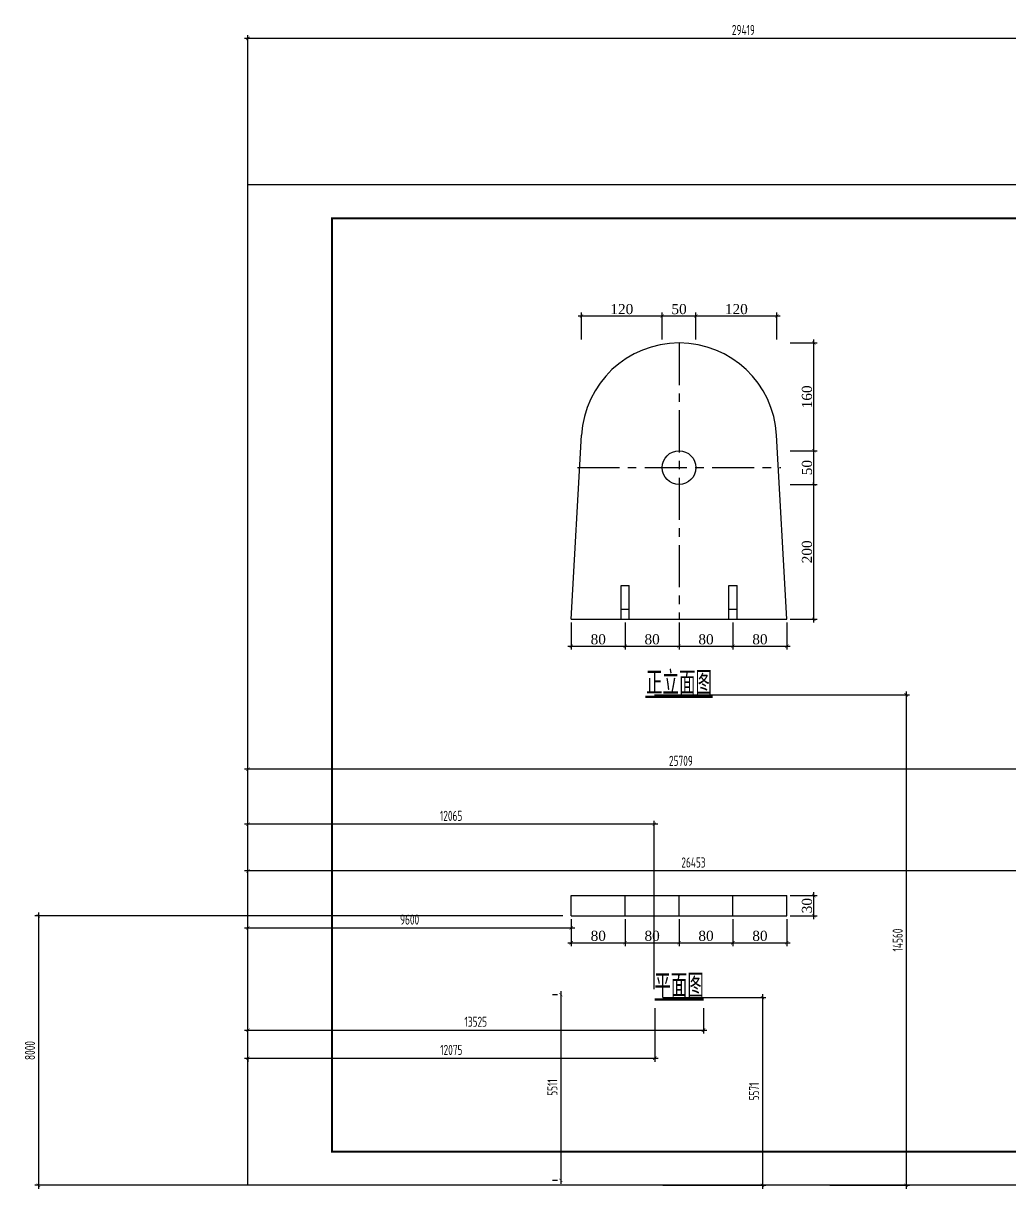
# Model space of a CAD drawing. Extents: x -165408 to 163606, y 52788 to 169089.
# Drawn here: x 97845 to 127129, y 52788 to 87374 of the extents above; entities that cross this region are included whole.
import ezdxf
from ezdxf.enums import TextEntityAlignment as Align

# ---------------------------------------------------------------- set-up
doc = ezdxf.new("R2010")
doc.units = 0
doc.header["$LTSCALE"] = 1000
doc.linetypes.add('CENTER', pattern=[2, 1.25, -0.25, 0.25, -0.25])
doc.layers.get('0').update_dxf_attribs({"linetype": 'CONTINUOUS'})
doc.layers.get('Defpoints').update_dxf_attribs({"linetype": 'CONTINUOUS'})
for name, color, linetype, lineweight in [('1粗实线', 1, 'CONTINUOUS', 30), ('6文本', 7, 'CONTINUOUS', 15), ('DIM', 3, 'CONTINUOUS', 0), ('HFZT', 5, 'CONTINUOUS', 15)]:
    doc.layers.add(name, color=color, linetype=linetype, lineweight=lineweight)
doc.layers.add('M_Dim', color=3, linetype='CONTINUOUS')
doc.styles.add('dd', font='times.ttf')
doc.styles.add('TSSD_Dimension', font='tssdeng.shx', dxfattribs={"width": 0.7, "bigfont": 'hztxt.shx'})
doc.styles.add('TSSD_NORM', font='tssdeng.shx', dxfattribs={"width": 0.7, "bigfont": 'hztxt.shx'})
doc.dimstyles.get("Standard").update_dxf_attribs({"dimtxt": 0.18, "dimasz": 0.18, "dimexe": 0.18, "dimexo": 0.0625, "dimgap": 0.09, "dimtad": 0, "dimtih": 1, "dimtoh": 1, "dimdec": 4, "dimzin": 0, "dimdsep": 46, "dimtxsty": 'Standard', "dimcen": 0.09, "dimadec": 0, "dimazin": 0, "dimtfac": 1, "dimtdec": 4, "dimtofl": 0, "dimtmove": 0, "dimatfit": 3, "dimfxl": 1, "dimtolj": 1, "dimtzin": 0, "dimarcsym": 0})
doc.dimstyles.new('TSSD_100_100', dxfattribs={"dimtxt": 300, "dimasz": 100, "dimexe": 100, "dimexo": 250, "dimgap": 100, "dimtad": 1, "dimdec": 0, "dimzin": 0, "dimdsep": 46, "dimtxsty": 'TSSD_Dimension', "dimblk": 'ARCHTICK', "dimblk1": 'ARCHTICK', "dimblk2": 'ARCHTICK', "dimcen": 0, "dimdle": 100, "dimclrt": 7, "dimadec": 0, "dimazin": 0, "dimtfac": 1, "dimtdec": 0, "dimtix": 1, "dimtmove": 2, "dimatfit": 3, "dimfxl": 1, "dimtolj": 1, "dimtzin": 0, "dimarcsym": 0})

# ---------------------------------------------------------------- blocks, each defined once
blk = doc.blocks.new('_ArchTick')
at = {"color": 0, "linetype": 'ByBlock', "const_width": 0.15}
blk.add_lwpolyline([(-0.5, -0.5), (0.5, 0.5)], dxfattribs=at)
blk = doc.blocks.new('*D0')
at = {"color": 0, "lineweight": -2, "transparency": 16777216}
for p, q in [((114114, 69588), (114114, 68788)), ((115714, 69588), (115714, 68788)), ((114014, 68888), (115814, 68888))]:
    blk.add_line(p, q, dxfattribs=at)
at = {"layer": 'Defpoints', "color": 0, "transparency": 16777216}
for p in [(114114, 69688), (115714, 69688), (115714, 68888)]:
    blk.add_point(p, dxfattribs=at)
at = {"color": 0, "lineweight": -2, "transparency": 16777216, "xscale": 100, "yscale": 100, "zscale": 100, "rotation": 180}
blk.add_blockref('_ArchTick', (114114, 68888), dxfattribs=at)
at = {"color": 0, "lineweight": -2, "transparency": 16777216, "xscale": 100, "yscale": 100, "zscale": 100}
blk.add_blockref('_ArchTick', (115714, 68888), dxfattribs=at)
at = {"color": 0, "transparency": 16777216, "insert": (114914, 69091), "char_height": 300, "attachment_point": 5, "style": 'dd'}
blk.add_mtext('\\A1;80', dxfattribs=at)
blk = doc.blocks.new('*D1')
at = {"color": 0, "lineweight": -2, "transparency": 16777216}
for p, q in [((115714, 69588), (115714, 68788)), ((117314, 69588), (117314, 68788)), ((115614, 68888), (117414, 68888))]:
    blk.add_line(p, q, dxfattribs=at)
at = {"layer": 'Defpoints', "color": 0, "transparency": 16777216}
for p in [(115714, 69688), (117314, 69688), (117314, 68888)]:
    blk.add_point(p, dxfattribs=at)
at = {"color": 0, "lineweight": -2, "transparency": 16777216, "xscale": 100, "yscale": 100, "zscale": 100, "rotation": 180}
blk.add_blockref('_ArchTick', (115714, 68888), dxfattribs=at)
at = {"color": 0, "lineweight": -2, "transparency": 16777216, "xscale": 100, "yscale": 100, "zscale": 100}
blk.add_blockref('_ArchTick', (117314, 68888), dxfattribs=at)
at = {"color": 0, "transparency": 16777216, "insert": (116514, 69091), "char_height": 300, "attachment_point": 5, "style": 'dd'}
blk.add_mtext('\\A1;80', dxfattribs=at)
blk = doc.blocks.new('*D2')
at = {"color": 0, "lineweight": -2, "transparency": 16777216}
for p, q in [((117314, 69588), (117314, 68788)), ((118914, 69588), (118914, 68788)), ((117214, 68888), (119014, 68888))]:
    blk.add_line(p, q, dxfattribs=at)
at = {"layer": 'Defpoints', "color": 0, "transparency": 16777216}
for p in [(117314, 69688), (118914, 69688), (118914, 68888)]:
    blk.add_point(p, dxfattribs=at)
at = {"color": 0, "lineweight": -2, "transparency": 16777216, "xscale": 100, "yscale": 100, "zscale": 100, "rotation": 180}
blk.add_blockref('_ArchTick', (117314, 68888), dxfattribs=at)
at = {"color": 0, "lineweight": -2, "transparency": 16777216, "xscale": 100, "yscale": 100, "zscale": 100}
blk.add_blockref('_ArchTick', (118914, 68888), dxfattribs=at)
at = {"color": 0, "transparency": 16777216, "insert": (118114, 69091), "char_height": 300, "attachment_point": 5, "style": 'dd'}
blk.add_mtext('\\A1;80', dxfattribs=at)
blk = doc.blocks.new('*D3')
at = {"color": 0, "lineweight": -2, "transparency": 16777216}
for p, q in [((118914, 69588), (118914, 68788)), ((120514, 69588), (120514, 68788)), ((118814, 68888), (120614, 68888))]:
    blk.add_line(p, q, dxfattribs=at)
at = {"layer": 'Defpoints', "color": 0, "transparency": 16777216}
for p in [(118914, 69688), (120514, 69688), (120514, 68888)]:
    blk.add_point(p, dxfattribs=at)
at = {"color": 0, "lineweight": -2, "transparency": 16777216, "xscale": 100, "yscale": 100, "zscale": 100, "rotation": 180}
blk.add_blockref('_ArchTick', (118914, 68888), dxfattribs=at)
at = {"color": 0, "lineweight": -2, "transparency": 16777216, "xscale": 100, "yscale": 100, "zscale": 100}
blk.add_blockref('_ArchTick', (120514, 68888), dxfattribs=at)
at = {"color": 0, "transparency": 16777216, "insert": (119714, 69091), "char_height": 300, "attachment_point": 5, "style": 'dd'}
blk.add_mtext('\\A1;80', dxfattribs=at)
blk = doc.blocks.new('*D4')
at = {"color": 0, "lineweight": -2, "transparency": 16777216}
for p, q in [((120614, 73688), (121414, 73688)), ((121314, 69588), (121314, 73788)), ((120614, 69688), (121414, 69688))]:
    blk.add_line(p, q, dxfattribs=at)
at = {"layer": 'Defpoints', "color": 0, "transparency": 16777216}
for p in [(120514, 73688), (121314, 73688), (120514, 69688)]:
    blk.add_point(p, dxfattribs=at)
at = {"color": 0, "lineweight": -2, "transparency": 16777216, "xscale": 100, "yscale": 100, "zscale": 100}
for p, rotation in [((121314, 73688), 90), ((121314, 69688), 270)]:
    blk.add_blockref('_ArchTick', p, dxfattribs=dict(at, rotation=rotation))
at = {"color": 0, "transparency": 16777216, "insert": (121111, 71688), "char_height": 300, "attachment_point": 5, "rotation": 90, "style": 'dd'}
blk.add_mtext('\\A1;200', dxfattribs=at)
blk = doc.blocks.new('*D5')
at = {"color": 0, "lineweight": -2, "transparency": 16777216}
for p, q in [((121314, 73588), (121314, 74788)), ((120614, 74688), (121414, 74688)), ((120614, 73688), (121414, 73688))]:
    blk.add_line(p, q, dxfattribs=at)
at = {"layer": 'Defpoints', "color": 0, "transparency": 16777216}
for p in [(120514, 74688), (121314, 74688), (120514, 73688)]:
    blk.add_point(p, dxfattribs=at)
at = {"color": 0, "lineweight": -2, "transparency": 16777216, "xscale": 100, "yscale": 100, "zscale": 100}
for p, rotation in [((121314, 74688), 90), ((121314, 73688), 270)]:
    blk.add_blockref('_ArchTick', p, dxfattribs=dict(at, rotation=rotation))
at = {"color": 0, "transparency": 16777216, "insert": (121111, 74188), "char_height": 300, "attachment_point": 5, "rotation": 90, "style": 'dd'}
blk.add_mtext('\\A1;50', dxfattribs=at)
blk = doc.blocks.new('*D6')
at = {"color": 0, "lineweight": -2, "transparency": 16777216}
for p, q in [((120614, 77888), (121414, 77888)), ((121314, 74588), (121314, 77988)), ((120614, 74688), (121414, 74688))]:
    blk.add_line(p, q, dxfattribs=at)
at = {"layer": 'Defpoints', "color": 0, "transparency": 16777216}
for p in [(120514, 77888), (121314, 77888), (120514, 74688)]:
    blk.add_point(p, dxfattribs=at)
at = {"color": 0, "lineweight": -2, "transparency": 16777216, "xscale": 100, "yscale": 100, "zscale": 100}
for p, rotation in [((121314, 77888), 90), ((121314, 74688), 270)]:
    blk.add_blockref('_ArchTick', p, dxfattribs=dict(at, rotation=rotation))
at = {"color": 0, "transparency": 16777216, "insert": (121111, 76288), "char_height": 300, "attachment_point": 5, "rotation": 90, "style": 'dd'}
blk.add_mtext('\\A1;160', dxfattribs=at)
blk = doc.blocks.new('*D7')
at = {"color": 0, "lineweight": -2, "transparency": 16777216}
for p, q in [((114314, 78688), (116914, 78688)), ((114414, 77988), (114414, 78788)), ((116814, 77988), (116814, 78788))]:
    blk.add_line(p, q, dxfattribs=at)
at = {"layer": 'Defpoints', "color": 0, "transparency": 16777216}
for p in [(116814, 78688), (114414, 77888), (116814, 77888)]:
    blk.add_point(p, dxfattribs=at)
at = {"color": 0, "lineweight": -2, "transparency": 16777216, "xscale": 100, "yscale": 100, "zscale": 100, "rotation": 180}
blk.add_blockref('_ArchTick', (114414, 78688), dxfattribs=at)
at = {"color": 0, "lineweight": -2, "transparency": 16777216, "xscale": 100, "yscale": 100, "zscale": 100}
blk.add_blockref('_ArchTick', (116814, 78688), dxfattribs=at)
at = {"color": 0, "transparency": 16777216, "insert": (115614, 78891), "char_height": 300, "attachment_point": 5, "style": 'dd'}
blk.add_mtext('\\A1;120', dxfattribs=at)
blk = doc.blocks.new('*D8')
at = {"color": 0, "lineweight": -2, "transparency": 16777216}
for p, q in [((116714, 78688), (117914, 78688)), ((116814, 77988), (116814, 78788)), ((117814, 77988), (117814, 78788))]:
    blk.add_line(p, q, dxfattribs=at)
at = {"layer": 'Defpoints', "color": 0, "transparency": 16777216}
for p in [(117814, 78688), (116814, 77888), (117814, 77888)]:
    blk.add_point(p, dxfattribs=at)
at = {"color": 0, "lineweight": -2, "transparency": 16777216, "xscale": 100, "yscale": 100, "zscale": 100, "rotation": 180}
blk.add_blockref('_ArchTick', (116814, 78688), dxfattribs=at)
at = {"color": 0, "lineweight": -2, "transparency": 16777216, "xscale": 100, "yscale": 100, "zscale": 100}
blk.add_blockref('_ArchTick', (117814, 78688), dxfattribs=at)
at = {"color": 0, "transparency": 16777216, "insert": (117314, 78891), "char_height": 300, "attachment_point": 5, "style": 'dd'}
blk.add_mtext('\\A1;50', dxfattribs=at)
blk = doc.blocks.new('*D9')
at = {"color": 0, "lineweight": -2, "transparency": 16777216}
for p, q in [((117714, 78688), (120314, 78688)), ((117814, 77988), (117814, 78788)), ((120214, 77988), (120214, 78788))]:
    blk.add_line(p, q, dxfattribs=at)
at = {"layer": 'Defpoints', "color": 0, "transparency": 16777216}
for p in [(120214, 78688), (117814, 77888), (120214, 77888)]:
    blk.add_point(p, dxfattribs=at)
at = {"color": 0, "lineweight": -2, "transparency": 16777216, "xscale": 100, "yscale": 100, "zscale": 100, "rotation": 180}
blk.add_blockref('_ArchTick', (117814, 78688), dxfattribs=at)
at = {"color": 0, "lineweight": -2, "transparency": 16777216, "xscale": 100, "yscale": 100, "zscale": 100}
blk.add_blockref('_ArchTick', (120214, 78688), dxfattribs=at)
at = {"color": 0, "transparency": 16777216, "insert": (119014, 78891), "char_height": 300, "attachment_point": 5, "style": 'dd'}
blk.add_mtext('\\A1;120', dxfattribs=at)
blk = doc.blocks.new('*D15')
at = {"color": 0, "lineweight": -2, "transparency": 16777216}
for p, q in [((114114, 60788), (114114, 59988)), ((115714, 60788), (115714, 59988)), ((114014, 60088), (115814, 60088))]:
    blk.add_line(p, q, dxfattribs=at)
at = {"layer": 'Defpoints', "color": 0, "transparency": 16777216}
for p in [(114114, 60888), (115714, 60888), (115714, 60088)]:
    blk.add_point(p, dxfattribs=at)
at = {"color": 0, "lineweight": -2, "transparency": 16777216, "xscale": 100, "yscale": 100, "zscale": 100, "rotation": 180}
blk.add_blockref('_ArchTick', (114114, 60088), dxfattribs=at)
at = {"color": 0, "lineweight": -2, "transparency": 16777216, "xscale": 100, "yscale": 100, "zscale": 100}
blk.add_blockref('_ArchTick', (115714, 60088), dxfattribs=at)
at = {"color": 0, "transparency": 16777216, "insert": (114914, 60290), "char_height": 300, "attachment_point": 5, "style": 'dd'}
blk.add_mtext('\\A1;80', dxfattribs=at)
blk = doc.blocks.new('*D16')
at = {"color": 0, "lineweight": -2, "transparency": 16777216}
for p, q in [((115714, 60788), (115714, 59988)), ((117314, 60788), (117314, 59988)), ((115614, 60088), (117414, 60088))]:
    blk.add_line(p, q, dxfattribs=at)
at = {"layer": 'Defpoints', "color": 0, "transparency": 16777216}
for p in [(115714, 60888), (117314, 60888), (117314, 60088)]:
    blk.add_point(p, dxfattribs=at)
at = {"color": 0, "lineweight": -2, "transparency": 16777216, "xscale": 100, "yscale": 100, "zscale": 100, "rotation": 180}
blk.add_blockref('_ArchTick', (115714, 60088), dxfattribs=at)
at = {"color": 0, "lineweight": -2, "transparency": 16777216, "xscale": 100, "yscale": 100, "zscale": 100}
blk.add_blockref('_ArchTick', (117314, 60088), dxfattribs=at)
at = {"color": 0, "transparency": 16777216, "insert": (116514, 60290), "char_height": 300, "attachment_point": 5, "style": 'dd'}
blk.add_mtext('\\A1;80', dxfattribs=at)
blk = doc.blocks.new('*D17')
at = {"color": 0, "lineweight": -2, "transparency": 16777216}
for p, q in [((117314, 60788), (117314, 59988)), ((118914, 60788), (118914, 59988)), ((117214, 60088), (119014, 60088))]:
    blk.add_line(p, q, dxfattribs=at)
at = {"layer": 'Defpoints', "color": 0, "transparency": 16777216}
for p in [(117314, 60888), (118914, 60888), (118914, 60088)]:
    blk.add_point(p, dxfattribs=at)
at = {"color": 0, "lineweight": -2, "transparency": 16777216, "xscale": 100, "yscale": 100, "zscale": 100, "rotation": 180}
blk.add_blockref('_ArchTick', (117314, 60088), dxfattribs=at)
at = {"color": 0, "lineweight": -2, "transparency": 16777216, "xscale": 100, "yscale": 100, "zscale": 100}
blk.add_blockref('_ArchTick', (118914, 60088), dxfattribs=at)
at = {"color": 0, "transparency": 16777216, "insert": (118114, 60290), "char_height": 300, "attachment_point": 5, "style": 'dd'}
blk.add_mtext('\\A1;80', dxfattribs=at)
blk = doc.blocks.new('*D18')
at = {"color": 0, "lineweight": -2, "transparency": 16777216}
for p, q in [((118914, 60788), (118914, 59988)), ((120514, 60788), (120514, 59988)), ((118814, 60088), (120614, 60088))]:
    blk.add_line(p, q, dxfattribs=at)
at = {"layer": 'Defpoints', "color": 0, "transparency": 16777216}
for p in [(118914, 60888), (120514, 60888), (120514, 60088)]:
    blk.add_point(p, dxfattribs=at)
at = {"color": 0, "lineweight": -2, "transparency": 16777216, "xscale": 100, "yscale": 100, "zscale": 100, "rotation": 180}
blk.add_blockref('_ArchTick', (118914, 60088), dxfattribs=at)
at = {"color": 0, "lineweight": -2, "transparency": 16777216, "xscale": 100, "yscale": 100, "zscale": 100}
blk.add_blockref('_ArchTick', (120514, 60088), dxfattribs=at)
at = {"color": 0, "transparency": 16777216, "insert": (119714, 60290), "char_height": 300, "attachment_point": 5, "style": 'dd'}
blk.add_mtext('\\A1;80', dxfattribs=at)
blk = doc.blocks.new('*D19')
at = {"color": 0, "lineweight": -2, "transparency": 16777216}
for p, q in [((121314, 60788), (121314, 61588)), ((120614, 61488), (121414, 61488)), ((120614, 60888), (121414, 60888))]:
    blk.add_line(p, q, dxfattribs=at)
at = {"layer": 'Defpoints', "color": 0, "transparency": 16777216}
for p in [(120514, 61488), (121314, 61488), (120514, 60888)]:
    blk.add_point(p, dxfattribs=at)
at = {"color": 0, "lineweight": -2, "transparency": 16777216, "xscale": 100, "yscale": 100, "zscale": 100}
for p, rotation in [((121314, 61488), 90), ((121314, 60888), 270)]:
    blk.add_blockref('_ArchTick', p, dxfattribs=dict(at, rotation=rotation))
at = {"color": 0, "transparency": 16777216, "insert": (121111, 61188), "char_height": 300, "attachment_point": 5, "rotation": 90, "style": 'dd'}
blk.add_mtext('\\A1;30', dxfattribs=at)
blk = doc.blocks.new('DETK')
at = {"color": 7, "linetype": 'Continuous'}
blk.add_lwpolyline([(0, 0), (0, 29700), (42000, 29700), (42000, 0), (0, 0)], dxfattribs=at)
at = {"layer": '1粗实线', "color": 7, "linetype": 'Continuous', "const_width": 60}
blk.add_lwpolyline([(2500, 1000), (2500, 28700), (41000, 28700), (41000, 1000), (2500, 1000)], dxfattribs=at)
at = {"layer": 'HFZT', "color": 2, "style": 'TSSD_NORM', "width": 0.7}
for tag, height, p in [('比例尺', 250, (40275, 3100)), ('图号', 250, (37501, 1700)), ('日期', 250, (40275, 1700)), ('图名', 400, (31926, 1425))]:
    blk.add_attdef(tag, text='', height=height, dxfattribs=at).set_placement(p, align=Align.MIDDLE)
blk = doc.blocks.new('*D229')
at = {"layer": 'Defpoints', "color": 0, "transparency": 16777216}
for p in [(114114, 60888), (114114, 60525), (104514, 52888)]:
    blk.add_point(p, dxfattribs=at)
at = {"layer": 'DIM', "color": 0, "lineweight": -2, "transparency": 16777216}
for p, q in [((104514, 53138), (104514, 60625)), ((114114, 60638), (114114, 60425)), ((104414, 60525), (114214, 60525))]:
    blk.add_line(p, q, dxfattribs=at)
at = {"layer": 'DIM', "color": 0, "lineweight": -2, "transparency": 16777216, "xscale": 100, "yscale": 100, "zscale": 100, "rotation": 180}
blk.add_blockref('_ArchTick', (104514, 60525), dxfattribs=at)
at = {"layer": 'DIM', "color": 0, "lineweight": -2, "transparency": 16777216, "xscale": 100, "yscale": 100, "zscale": 100}
blk.add_blockref('_ArchTick', (114114, 60525), dxfattribs=at)
at = {"layer": 'DIM', "color": 7, "transparency": 16777216, "insert": (109314, 60775), "char_height": 300, "attachment_point": 5, "style": 'TSSD_Dimension'}
blk.add_mtext('\\A1;9600', dxfattribs=at)
blk = doc.blocks.new('*D230')
at = {"layer": 'Defpoints', "color": 0, "transparency": 16777216}
for p in [(114114, 60888), (98292, 52888), (114114, 52888)]:
    blk.add_point(p, dxfattribs=at)
at = {"layer": 'DIM', "color": 0, "lineweight": -2, "transparency": 16777216}
for p, q in [((113864, 60888), (98192, 60888)), ((98292, 60988), (98292, 52788)), ((113864, 52888), (98192, 52888))]:
    blk.add_line(p, q, dxfattribs=at)
at = {"layer": 'DIM', "color": 0, "lineweight": -2, "transparency": 16777216, "xscale": 100, "yscale": 100, "zscale": 100}
for p, rotation in [((98292, 60888), 90), ((98292, 52888), 270)]:
    blk.add_blockref('_ArchTick', p, dxfattribs=dict(at, rotation=rotation))
at = {"layer": 'DIM', "color": 7, "transparency": 16777216, "insert": (98042, 56888), "char_height": 300, "attachment_point": 5, "rotation": 90, "style": 'TSSD_Dimension'}
blk.add_mtext('\\A1;8000', dxfattribs=at)
blk = doc.blocks.new('*D329')
at = {"layer": 'Defpoints', "color": 0, "transparency": 16777216}
for p in [(116590, 58399), (104514, 56881), (116590, 56657)]:
    blk.add_point(p, dxfattribs=at)
at = {"layer": 'DIM', "color": 0, "lineweight": -2, "transparency": 16777216}
for p, q in [((116590, 58149), (116590, 56557)), ((104414, 56657), (116690, 56657)), ((104514, 56631), (104514, 56557))]:
    blk.add_line(p, q, dxfattribs=at)
at = {"layer": 'DIM', "color": 0, "lineweight": -2, "transparency": 16777216, "xscale": 100, "yscale": 100, "zscale": 100, "rotation": 180}
blk.add_blockref('_ArchTick', (104514, 56657), dxfattribs=at)
at = {"layer": 'DIM', "color": 0, "lineweight": -2, "transparency": 16777216, "xscale": 100, "yscale": 100, "zscale": 100}
blk.add_blockref('_ArchTick', (116590, 56657), dxfattribs=at)
at = {"layer": 'DIM', "color": 7, "transparency": 16777216, "insert": (110552, 56907), "char_height": 300, "attachment_point": 5, "style": 'TSSD_Dimension'}
blk.add_mtext('\\A1;12075', dxfattribs=at)
blk = doc.blocks.new('*D330')
at = {"layer": 'Defpoints', "color": 0, "transparency": 16777216}
for p in [(113803, 58547), (113803, 53036), (113803, 53036)]:
    blk.add_point(p, dxfattribs=at)
at = {"layer": 'DIM', "color": 0, "lineweight": -2, "transparency": 16777216}
for p, q in [((113553, 58547), (113703, 58547)), ((113803, 58647), (113803, 52936)), ((113553, 53036), (113703, 53036))]:
    blk.add_line(p, q, dxfattribs=at)
at = {"layer": 'DIM', "color": 0, "lineweight": -2, "transparency": 16777216, "xscale": 100, "yscale": 100, "zscale": 100}
for p, rotation in [((113803, 58547), 90), ((113803, 53036), 270)]:
    blk.add_blockref('_ArchTick', p, dxfattribs=dict(at, rotation=rotation))
at = {"layer": 'DIM', "color": 7, "transparency": 16777216, "insert": (113553, 55792), "char_height": 300, "attachment_point": 5, "rotation": 90, "style": 'TSSD_Dimension'}
blk.add_mtext('\\A1;5511', dxfattribs=at)
blk = doc.blocks.new('*D331')
at = {"layer": 'Defpoints', "color": 0, "transparency": 16777216}
for p in [(118039, 58399), (104514, 57520), (118039, 57492)]:
    blk.add_point(p, dxfattribs=at)
at = {"layer": 'DIM', "color": 0, "lineweight": -2, "transparency": 16777216}
for p, q in [((118039, 58149), (118039, 57392)), ((104414, 57492), (118139, 57492)), ((104514, 57270), (104514, 57392))]:
    blk.add_line(p, q, dxfattribs=at)
at = {"layer": 'DIM', "color": 0, "lineweight": -2, "transparency": 16777216, "xscale": 100, "yscale": 100, "zscale": 100, "rotation": 180}
blk.add_blockref('_ArchTick', (104514, 57492), dxfattribs=at)
at = {"layer": 'DIM', "color": 0, "lineweight": -2, "transparency": 16777216, "xscale": 100, "yscale": 100, "zscale": 100}
blk.add_blockref('_ArchTick', (118039, 57492), dxfattribs=at)
at = {"layer": 'DIM', "color": 7, "transparency": 16777216, "insert": (111277, 57742), "char_height": 300, "attachment_point": 5, "style": 'TSSD_Dimension'}
blk.add_mtext('\\A1;13525', dxfattribs=at)
blk = doc.blocks.new('*D413')
at = {"layer": 'Defpoints', "color": 0, "transparency": 16777216}
for p in [(104514, 63603), (104514, 58459), (116579, 58459)]:
    blk.add_point(p, dxfattribs=at)
at = {"layer": 'DIM', "color": 0, "lineweight": -2, "transparency": 16777216}
for p, q in [((104514, 58709), (104514, 63703)), ((116579, 58709), (116579, 63703)), ((116679, 63603), (104414, 63603))]:
    blk.add_line(p, q, dxfattribs=at)
at = {"layer": 'DIM', "color": 0, "lineweight": -2, "transparency": 16777216, "xscale": 100, "yscale": 100, "zscale": 100, "rotation": 180}
blk.add_blockref('_ArchTick', (104514, 63603), dxfattribs=at)
at = {"layer": 'DIM', "color": 0, "lineweight": -2, "transparency": 16777216, "xscale": 100, "yscale": 100, "zscale": 100}
blk.add_blockref('_ArchTick', (116579, 63603), dxfattribs=at)
at = {"layer": 'DIM', "color": 7, "transparency": 16777216, "insert": (110546, 63853), "char_height": 300, "attachment_point": 5, "style": 'TSSD_Dimension'}
blk.add_mtext('\\A1;12065', dxfattribs=at)
blk = doc.blocks.new('*D414')
at = {"layer": 'Defpoints', "color": 0, "transparency": 16777216}
for p in [(116579, 58459), (116579, 52888), (119791, 52888)]:
    blk.add_point(p, dxfattribs=at)
at = {"layer": 'DIM', "color": 0, "lineweight": -2, "transparency": 16777216}
for p, q in [((116829, 58459), (119891, 58459)), ((119791, 58559), (119791, 52788)), ((116829, 52888), (119891, 52888))]:
    blk.add_line(p, q, dxfattribs=at)
at = {"layer": 'DIM', "color": 0, "lineweight": -2, "transparency": 16777216, "xscale": 100, "yscale": 100, "zscale": 100}
for p, rotation in [((119791, 58459), 90), ((119791, 52888), 270)]:
    blk.add_blockref('_ArchTick', p, dxfattribs=dict(at, rotation=rotation))
at = {"layer": 'DIM', "color": 7, "transparency": 16777216, "insert": (119541, 55673), "char_height": 300, "attachment_point": 5, "rotation": 90, "style": 'TSSD_Dimension'}
blk.add_mtext('\\A1;5571', dxfattribs=at)
blk = doc.blocks.new('*D415')
at = {"layer": 'Defpoints', "color": 0, "transparency": 16777216}
for p in [(104514, 86927), (104514, 70371), (133933, 67447)]:
    blk.add_point(p, dxfattribs=at)
at = {"layer": 'DIM', "color": 0, "lineweight": -2, "transparency": 16777216}
for p, q in [((134033, 86927), (104414, 86927)), ((104514, 70621), (104514, 87027)), ((133933, 67697), (133933, 87027))]:
    blk.add_line(p, q, dxfattribs=at)
at = {"layer": 'DIM', "color": 0, "lineweight": -2, "transparency": 16777216, "xscale": 100, "yscale": 100, "zscale": 100, "rotation": 180}
blk.add_blockref('_ArchTick', (104514, 86927), dxfattribs=at)
at = {"layer": 'DIM', "color": 0, "lineweight": -2, "transparency": 16777216, "xscale": 100, "yscale": 100, "zscale": 100}
blk.add_blockref('_ArchTick', (133933, 86927), dxfattribs=at)
at = {"layer": 'DIM', "color": 7, "transparency": 16777216, "insert": (119223, 87177), "char_height": 300, "attachment_point": 5, "style": 'TSSD_Dimension'}
blk.add_mtext('\\A1;29419', dxfattribs=at)
blk = doc.blocks.new('*D455')
at = {"layer": 'Defpoints', "color": 0, "transparency": 16777216}
for p in [(116332, 67447), (121542, 52888), (124053, 52888)]:
    blk.add_point(p, dxfattribs=at)
at = {"layer": 'DIM', "color": 0, "lineweight": -2, "transparency": 16777216}
for p, q in [((116582, 67447), (124153, 67447)), ((124053, 67547), (124053, 52788)), ((121792, 52888), (124153, 52888))]:
    blk.add_line(p, q, dxfattribs=at)
at = {"layer": 'DIM', "color": 0, "lineweight": -2, "transparency": 16777216, "xscale": 100, "yscale": 100, "zscale": 100}
for p, rotation in [((124053, 67447), 90), ((124053, 52888), 270)]:
    blk.add_blockref('_ArchTick', p, dxfattribs=dict(at, rotation=rotation))
at = {"layer": 'DIM', "color": 7, "transparency": 16777216, "insert": (123803, 60167), "char_height": 300, "attachment_point": 5, "rotation": 90, "style": 'TSSD_Dimension'}
blk.add_mtext('\\A1;14560', dxfattribs=at)
blk = doc.blocks.new('*D495')
at = {"layer": 'Defpoints', "color": 0, "transparency": 16777216}
for p in [(104514, 65235), (104514, 64424), (130223, 63008)]:
    blk.add_point(p, dxfattribs=at)
at = {"layer": 'DIM', "color": 0, "lineweight": -2, "transparency": 16777216}
for p, q in [((130323, 65235), (104414, 65235)), ((104514, 64674), (104514, 65335)), ((130223, 63258), (130223, 65335))]:
    blk.add_line(p, q, dxfattribs=at)
at = {"layer": 'DIM', "color": 0, "lineweight": -2, "transparency": 16777216, "xscale": 100, "yscale": 100, "zscale": 100, "rotation": 180}
blk.add_blockref('_ArchTick', (104514, 65235), dxfattribs=at)
at = {"layer": 'DIM', "color": 0, "lineweight": -2, "transparency": 16777216, "xscale": 100, "yscale": 100, "zscale": 100}
blk.add_blockref('_ArchTick', (130223, 65235), dxfattribs=at)
at = {"layer": 'DIM', "color": 7, "transparency": 16777216, "insert": (117368, 65485), "char_height": 300, "attachment_point": 5, "style": 'TSSD_Dimension'}
blk.add_mtext('\\A1;25709', dxfattribs=at)
blk = doc.blocks.new('*D497')
at = {"layer": 'Defpoints', "color": 0, "transparency": 16777216}
for p in [(104514, 62258), (130967, 62258), (104514, 62219)]:
    blk.add_point(p, dxfattribs=at)
at = {"layer": 'DIM', "color": 0, "lineweight": -2, "transparency": 16777216}
for p, q in [((131067, 62219), (104414, 62219)), ((104514, 62008), (104514, 62119)), ((130967, 62008), (130967, 62119))]:
    blk.add_line(p, q, dxfattribs=at)
at = {"layer": 'DIM', "color": 0, "lineweight": -2, "transparency": 16777216, "xscale": 100, "yscale": 100, "zscale": 100, "rotation": 180}
blk.add_blockref('_ArchTick', (104514, 62219), dxfattribs=at)
at = {"layer": 'DIM', "color": 0, "lineweight": -2, "transparency": 16777216, "xscale": 100, "yscale": 100, "zscale": 100}
blk.add_blockref('_ArchTick', (130967, 62219), dxfattribs=at)
at = {"layer": 'DIM', "color": 7, "transparency": 16777216, "insert": (117741, 62469), "char_height": 300, "attachment_point": 5, "style": 'TSSD_Dimension'}
blk.add_mtext('\\A1;26453', dxfattribs=at)

msp = doc.modelspace()

# ---------------------------------------------------------------- linework, layer by layer
at = {"linetype": 'CENTER'}
for p, q in [((117313.74529, 77887.9673), (117313.74529, 69687.9673)), ((114293.74529, 74187.9673), (120333.74529, 74187.9673)), ((115713.74529, 60887.702), (115713.74529, 61487.702)), ((117313.74529, 60887.702), (117313.74529, 61487.702)), ((118913.74529, 60887.702), (118913.74529, 61487.702))]:
    msp.add_line(p, q, dxfattribs=at)
for p, q in [((114113.74529, 69687.9673), (114418.24214, 75149.40316)), ((120513.74529, 69687.9673), (120209.24843, 75149.40316)), ((115593.74529, 69687.9673), (115593.74529, 70687.9673)), ((115593.74529, 70687.9673), (115833.74529, 70687.9673)), ((115833.74529, 69687.9673), (115833.74529, 70687.9673)), ((118793.74529, 69687.9673), (118793.74529, 70687.9673)), ((118793.74529, 70687.9673), (119033.74529, 70687.9673)), ((119033.74529, 69687.9673), (119033.74529, 70687.9673)), ((115593.74529, 69987.9673), (115833.74529, 69987.9673)), ((118793.74529, 69987.9673), (119033.74529, 69987.9673)), ((114113.74529, 69687.9673), (120513.74529, 69687.9673)), ((114113.74529, 61487.702), (120513.74529, 61487.702)), ((114113.74529, 60887.702), (114113.74529, 61487.702)), ((120513.74529, 60887.702), (120513.74529, 61487.702)), ((114113.74529, 60887.702), (120513.74529, 60887.702))]:
    msp.add_line(p, q)
msp.add_circle((117313.74529, 74187.9673), 500)
msp.add_arc((117313.74529, 74987.9673), 2900, 3.191164621, 176.808835379)
at = {"layer": 'M_Dim', "const_width": 70}
for points in [[(116314.21285, 67387.46804), (118314.21285, 67387.46804)], [(116589.50013, 58398.86877), (118038.92557, 58398.86877)]]:
    msp.add_lwpolyline(points, dxfattribs=at)

# ---------------------------------------------------------------- block references
msp.add_blockref('DETK', (104514.11772, 52887.5495))

# ---------------------------------------------------------------- texts
at = {"layer": '6文本', "style": 'TSSD_NORM', "width": 0.7}
for s, p in [('正立面图', (116332.11836, 67447.17933)), ('平面图', (116578.69761, 58458.58006))]:
    msp.add_text(s, height=700, dxfattribs=at).set_placement(p)

# ---------------------------------------------------------------- dimensions: what is measured, and where the dimension line sits
for p1, p2, distance, text, override, picture, middle in [((114413.74529, 77887.9673), (116813.74529, 77887.9673), 800, '120', {"dimtxt": 300, "dimasz": 100, "dimexe": 100, "dimexo": 100, "dimgap": 50, "dimtad": 1, "dimjust": 0, "dimtih": 1, "dimtxsty": 'dd', "dimblk1": 'ArchTick', "dimblk2": 'ArchTick', "dimsah": 1, "dimdle": 100}, '*D7', (115613.74529, 78890.56283)), ((116813.74529, 77887.9673), (117813.74529, 77887.9673), 800, '50', {"dimtxt": 300, "dimasz": 100, "dimexe": 100, "dimexo": 100, "dimgap": 50, "dimtad": 1, "dimjust": 0, "dimtih": 1, "dimtxsty": 'dd', "dimblk1": 'ArchTick', "dimblk2": 'ArchTick', "dimsah": 1, "dimdle": 100}, '*D8', (117313.74529, 78890.56283)), ((117813.74529, 77887.9673), (120213.74529, 77887.9673), 800, '120', {"dimtxt": 300, "dimasz": 100, "dimexe": 100, "dimexo": 100, "dimgap": 50, "dimtad": 1, "dimjust": 0, "dimtih": 1, "dimtxsty": 'dd', "dimblk1": 'ArchTick', "dimblk2": 'ArchTick', "dimsah": 1, "dimdle": 100}, '*D9', (119013.74529, 78890.56283)), ((120513.74529, 74687.9673), (120513.74529, 77887.9673), -800, '160', {"dimtxt": 300, "dimasz": 100, "dimexe": 100, "dimexo": 100, "dimgap": 50, "dimtad": 1, "dimjust": 0, "dimtih": 0, "dimtxsty": 'dd', "dimblk1": 'ArchTick', "dimblk2": 'ArchTick', "dimsah": 1, "dimdle": 100}, '*D6', (121111.14976, 76287.9673)), ((120513.74529, 73687.9673), (120513.74529, 74687.9673), -800, '50', {"dimtxt": 300, "dimasz": 100, "dimexe": 100, "dimexo": 100, "dimgap": 50, "dimtad": 1, "dimjust": 0, "dimtih": 0, "dimtxsty": 'dd', "dimblk1": 'ArchTick', "dimblk2": 'ArchTick', "dimsah": 1, "dimdle": 100}, '*D5', (121111.14976, 74187.9673)), ((120513.74529, 69687.9673), (120513.74529, 73687.9673), -800, '200', {"dimtxt": 300, "dimasz": 100, "dimexe": 100, "dimexo": 100, "dimgap": 50, "dimtad": 1, "dimjust": 0, "dimtih": 0, "dimtxsty": 'dd', "dimblk1": 'ArchTick', "dimblk2": 'ArchTick', "dimsah": 1, "dimdle": 100}, '*D4', (121111.14976, 71687.9673)), ((114113.74529, 69687.9673), (115713.74529, 69687.9673), -800, '80', {"dimtxt": 300, "dimasz": 100, "dimexe": 100, "dimexo": 100, "dimgap": 50, "dimtad": 1, "dimjust": 0, "dimtih": 0, "dimtxsty": 'dd', "dimblk1": 'ArchTick', "dimblk2": 'ArchTick', "dimsah": 1, "dimdle": 100}, '*D0', (114913.74529, 69090.56283)), ((115713.74529, 69687.9673), (117313.74529, 69687.9673), -800, '80', {"dimtxt": 300, "dimasz": 100, "dimexe": 100, "dimexo": 100, "dimgap": 50, "dimtad": 1, "dimjust": 0, "dimtih": 0, "dimtxsty": 'dd', "dimblk1": 'ArchTick', "dimblk2": 'ArchTick', "dimsah": 1, "dimdle": 100}, '*D1', (116513.74529, 69090.56283)), ((117313.74529, 69687.9673), (118913.74529, 69687.9673), -800, '80', {"dimtxt": 300, "dimasz": 100, "dimexe": 100, "dimexo": 100, "dimgap": 50, "dimtad": 1, "dimjust": 0, "dimtih": 0, "dimtxsty": 'dd', "dimblk1": 'ArchTick', "dimblk2": 'ArchTick', "dimsah": 1, "dimdle": 100}, '*D2', (118113.74529, 69090.56283)), ((118913.74529, 69687.9673), (120513.74529, 69687.9673), -800, '80', {"dimtxt": 300, "dimasz": 100, "dimexe": 100, "dimexo": 100, "dimgap": 50, "dimtad": 1, "dimjust": 0, "dimtih": 0, "dimtxsty": 'dd', "dimblk1": 'ArchTick', "dimblk2": 'ArchTick', "dimsah": 1, "dimdle": 100}, '*D3', (119713.74529, 69090.56283)), ((120513.74529, 60887.702), (120513.74529, 61487.702), -800, '30', {"dimtxt": 300, "dimasz": 100, "dimexe": 100, "dimexo": 100, "dimgap": 50, "dimtad": 1, "dimjust": 0, "dimtih": 0, "dimtxsty": 'dd', "dimblk1": 'ArchTick', "dimblk2": 'ArchTick', "dimsah": 1, "dimdle": 100}, '*D19', (121111.14976, 61187.702)), ((114113.74529, 60887.702), (115713.74529, 60887.702), -800, '80', {"dimtxt": 300, "dimasz": 100, "dimexe": 100, "dimexo": 100, "dimgap": 50, "dimtad": 1, "dimjust": 0, "dimtih": 0, "dimtxsty": 'dd', "dimblk1": 'ArchTick', "dimblk2": 'ArchTick', "dimsah": 1, "dimdle": 100}, '*D15', (114913.74529, 60290.29752)), ((115713.74529, 60887.702), (117313.74529, 60887.702), -800, '80', {"dimtxt": 300, "dimasz": 100, "dimexe": 100, "dimexo": 100, "dimgap": 50, "dimtad": 1, "dimjust": 0, "dimtih": 0, "dimtxsty": 'dd', "dimblk1": 'ArchTick', "dimblk2": 'ArchTick', "dimsah": 1, "dimdle": 100}, '*D16', (116513.74529, 60290.29752)), ((117313.74529, 60887.702), (118913.74529, 60887.702), -800, '80', {"dimtxt": 300, "dimasz": 100, "dimexe": 100, "dimexo": 100, "dimgap": 50, "dimtad": 1, "dimjust": 0, "dimtih": 0, "dimtxsty": 'dd', "dimblk1": 'ArchTick', "dimblk2": 'ArchTick', "dimsah": 1, "dimdle": 100}, '*D17', (118113.74529, 60290.29752)), ((118913.74529, 60887.702), (120513.74529, 60887.702), -800, '80', {"dimtxt": 300, "dimasz": 100, "dimexe": 100, "dimexo": 100, "dimgap": 50, "dimtad": 1, "dimjust": 0, "dimtih": 0, "dimtxsty": 'dd', "dimblk1": 'ArchTick', "dimblk2": 'ArchTick', "dimsah": 1, "dimdle": 100}, '*D18', (119713.74529, 60290.29752))]:
    dim = msp.add_aligned_dim(p1=p1, p2=p2, distance=distance, text=text, dimstyle='Standard', override=override)
    dim.commit()
    dim.dimension.update_dxf_attribs({"geometry": picture, "text_midpoint": middle})
at = {"layer": 'DIM'}
for base, p1, p2, picture, middle in [((104514.11772, 86927.38043), (133932.65143, 67447.17933), (104514.11772, 70370.55483), '*D415', (119223.38458, 87177.38043)), ((104514.11772, 65234.76482), (130222.7398, 63008.45866), (104514.11772, 64424.121), '*D495', (117368.42876, 65484.76482)), ((104514.11772, 63603.00387), (116578.69761, 58458.58006), (104514.11772, 58458.58006), '*D413', (110546.40767, 63853.00387)), ((104514.11772, 62218.97571), (130967.06283, 62258.45866), (104514.11772, 62258.45866), '*D497', (117740.59028, 62468.97571)), ((114113.74529, 60524.93888), (104514.11772, 52887.5495), (114113.74529, 60887.702), '*D229', (109313.9315, 60774.93888)), ((116589.50013, 56656.6885), (104514.11772, 56881.24419), (116589.50013, 58398.86877), '*D329', (110551.80892, 56906.6885)), ((118038.92557, 57492.43079), (104514.11772, 57520.49093), (118038.92557, 58398.86877), '*D331', (111276.52165, 57742.43079))]:
    dim = msp.add_linear_dim(base=base, p1=p1, p2=p2, dimstyle='TSSD_100_100', dxfattribs=at)
    dim.commit()
    dim.dimension.update_dxf_attribs({"geometry": picture, "text_midpoint": middle})
for base, p1, p2, picture, middle in [((124053.4535, 52887.5495), (116332.11836, 67447.17933), (121542.44203, 52887.5495), '*D455', (123803.4535, 60167.36441)), ((98291.81296, 52887.5495), (114113.74529, 60887.702), (114113.74529, 52887.5495), '*D230', (98041.81296, 56887.62575)), ((113802.6918, 53036.05899), (113802.6918, 58547.37826), (113802.6918, 53036.05899), '*D330', (113552.6918, 55791.71863)), ((119790.90833, 52887.5495), (116578.69761, 58458.58006), (116578.69761, 52887.5495), '*D414', (119540.90833, 55673.06478))]:
    dim = msp.add_linear_dim(base=base, p1=p1, p2=p2, angle=90, dimstyle='TSSD_100_100', dxfattribs=at)
    dim.commit()
    dim.dimension.update_dxf_attribs({"geometry": picture, "text_midpoint": middle})

doc.saveas('drawing.dxf')
